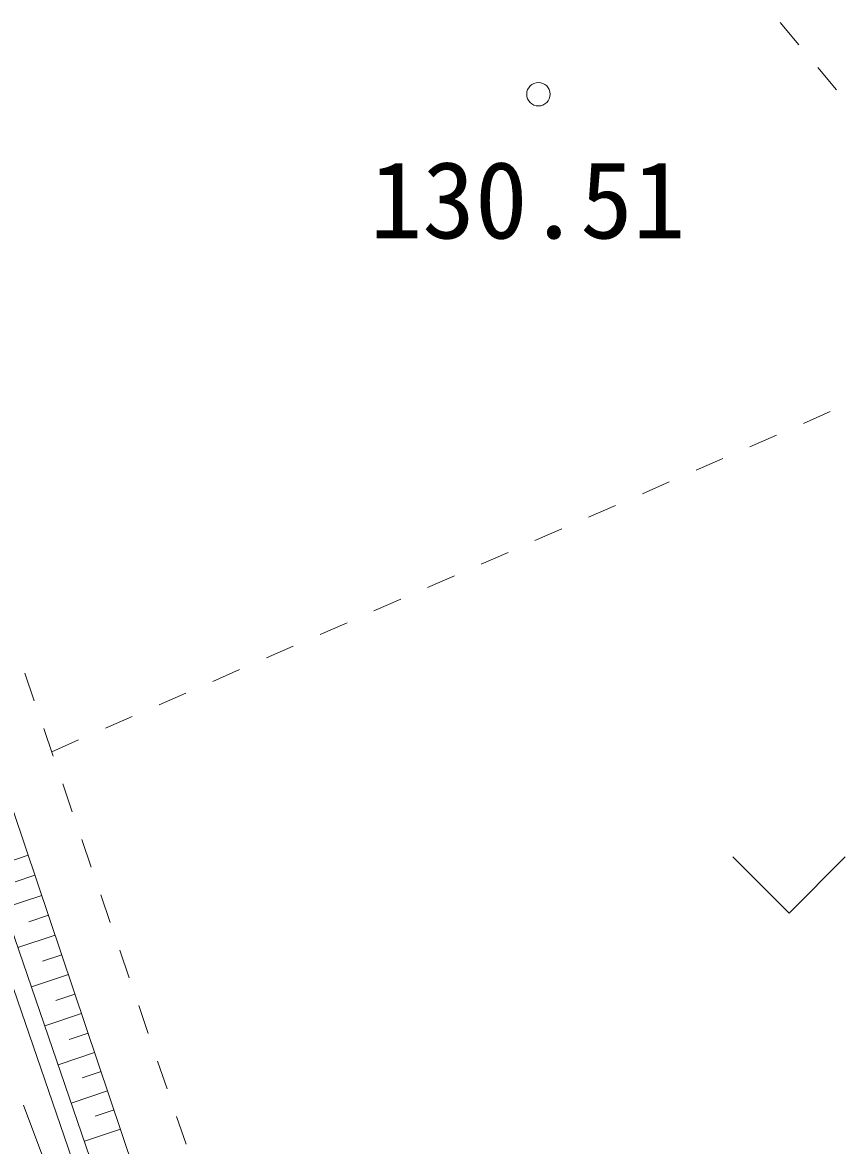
# Model space of a CAD drawing. Units: millimetres, scale not verified. Extents: x 40000 to 680000, y 20000 to 380000.
# Drawn here: x 472331 to 486291, y 268719 to 287890 of the extents above; entities that cross this region are included whole.
import ezdxf
from ezdxf.enums import TextEntityAlignment as Align

# ---------------------------------------------------------------- set-up
doc = ezdxf.new("R2010")
doc.units = ezdxf.units.MM
doc.header["$LTSCALE"] = 1000
doc.layers.add('M-BGD', color=7, linetype='Continuous', lineweight=13)
doc.styles.add('ＭＳ ゴシック', font='')
doc.styles.get('ＭＳ ゴシック').set_extended_font_data('MS Gothic')

msp = doc.modelspace()

# ---------------------------------------------------------------- linework, layer by layer
at = {"layer": 'M-BGD'}
for p, q in [((485259, 287890), (485581, 287507)), ((485903, 287124), (486225, 286742)), ((485659, 281047), (486117, 281247)), ((484742, 280647), (485200, 280847)), ((483826, 280247), (484284, 280447)), ((482910, 279846), (483368, 280046)), ((481993, 279446), (482451, 279646)), ((481077, 279045), (481535, 279246)), ((480161, 278645), (480619, 278845)), ((479244, 278245), (479702, 278445)), ((478328, 277844), (478786, 278044)), ((477411, 277444), (477870, 277644)), ((476495, 277044), (476953, 277244)), ((475579, 276643), (476037, 276843)), ((472532, 276310), (472370, 276783)), ((474662, 276243), (475121, 276443)), ((473746, 275842), (474204, 276043)), ((472856, 275364), (472694, 275837)), ((472830, 275442), (473288, 275642)), ((471961, 275062), (477294, 259237)), ((477923, 255592), (471323, 274805)), ((473180, 274418), (473018, 274891)), ((477636, 255503), (471039, 274708)), ((473504, 273472), (473342, 273945)), ((472429, 273674), (471786, 273457)), ((484453, 273648), (485413, 272688)), ((485413, 272688), (486373, 273648)), ((472544, 273332), (472208, 273218)), ((473828, 272526), (473666, 272999)), ((472659, 272990), (472020, 272775)), ((472774, 272651), (472440, 272538)), ((472888, 272312), (472253, 272098)), ((474152, 271580), (473990, 272053)), ((473001, 271975), (472671, 271864)), ((473115, 271639), (472483, 271426)), ((473227, 271305), (472899, 271195)), ((474476, 270634), (474314, 271107)), ((473340, 270972), (472712, 270760)), ((473451, 270640), (473126, 270531)), ((473563, 270310), (472939, 270099)), ((474800, 269688), (474638, 270161)), ((473674, 269981), (473351, 269872)), ((473784, 269653), (473164, 269444)), ((472788, 268233), (472349, 269409)), ((473894, 269327), (473574, 269219)), ((475124, 268742), (474962, 269215)), ((474004, 269001), (473388, 268794))]:
    msp.add_line(p, q, dxfattribs=at)
msp.add_circle((481136, 286665), 200, dxfattribs=at)

# ---------------------------------------------------------------- texts
at = {"layer": 'M-BGD', "style": 'ＭＳ ゴシック'}
msp.add_text('130.51', height=1320, dxfattribs=at).set_placement((478257, 283807), align=Align.BOTTOM_LEFT)

doc.saveas('drawing.dxf')
